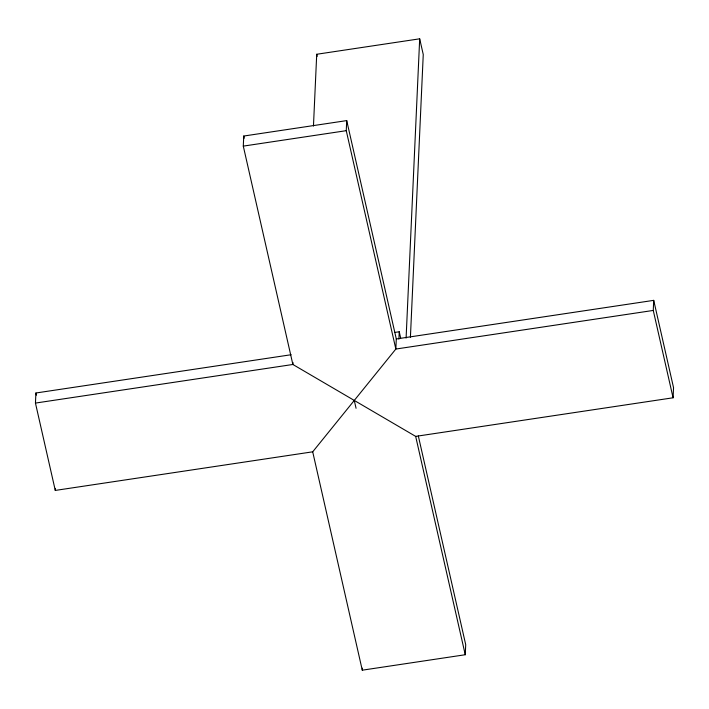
<?xml version="1.0" encoding="UTF-8"?>
<svg xmlns="http://www.w3.org/2000/svg" width="709" height="709" viewBox="0 0 709 709"><rect width="100%" height="100%" fill="white"/><g stroke="black" fill="none" stroke-linecap="round" stroke-linejoin="round"><path stroke-width="1.06" d="M396.296 338.955L653.716 300.359L673.55 387.699L673.089 397.784L415.669 436.381L292.87 364.479L243.293 146.116L243.745 136.039L346.719 120.601L396.296 338.955L395.844 349.041L312.704 451.819L55.284 490.424L35.45 403.075L35.911 392.999L291.142 354.73M55.284 490.424L55.373 488.404M292.959 362.459L292.87 364.479L35.45 403.075M313.458 126.042L316.719 54.265L419.684 38.818L423.255 54.54L410.414 337.254M653.716 300.359L653.264 310.436L395.844 349.041L346.258 130.678L346.719 120.601M418.328 435.982L465.707 644.658L465.255 654.735L362.281 670.182L362.379 668.162M398.91 339.115L399.238 331.768L394.86 332.424M406.097 338.096L419.684 38.818M243.293 146.116L346.258 130.678M653.264 310.436L673.089 397.784M399.238 331.768L400.665 338.06M415.669 436.381L465.255 654.735M316.719 54.265L317.189 56.357M354.27 400.425L356.06 408.287M243.745 136.039L244.233 138.193M312.704 451.819L362.281 670.182M35.911 392.999L36.398 395.152"/></g></svg>
